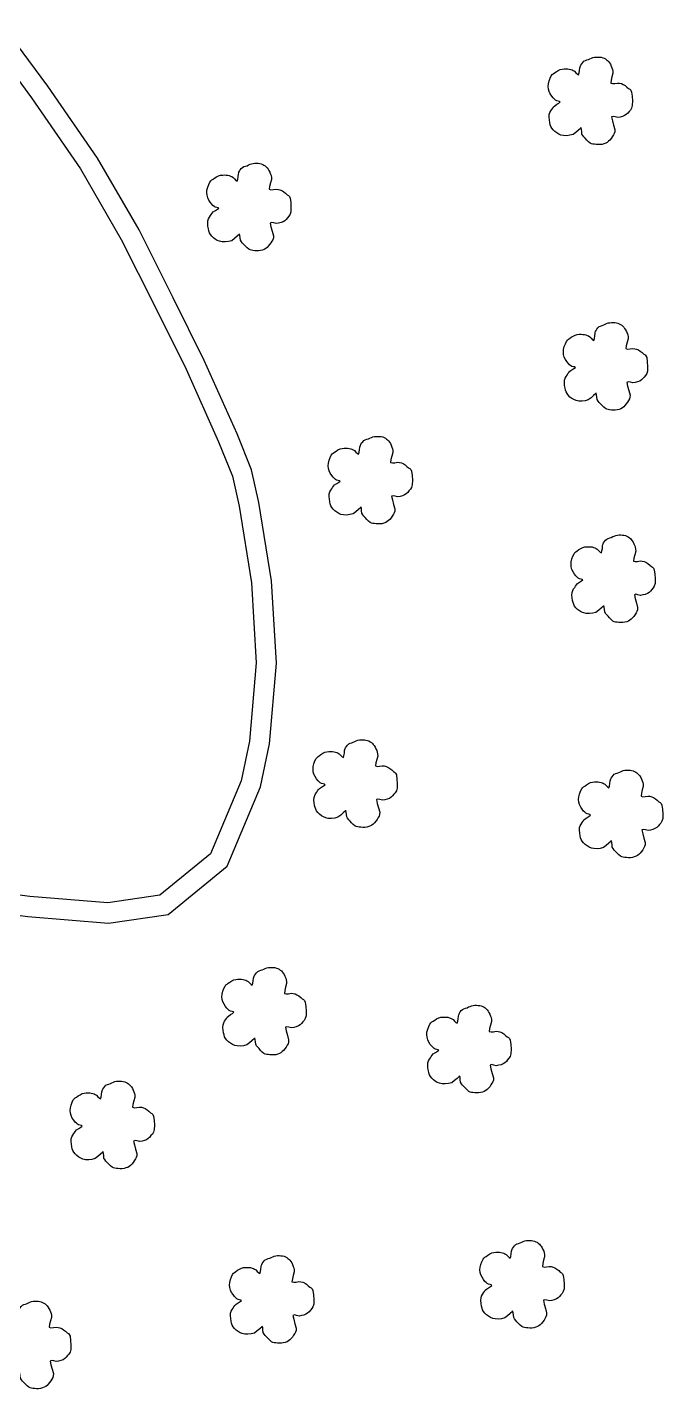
# Model space of a CAD drawing. Extents: x 730929 to 735129, y 7820181 to 7826121.
# Drawn here: x 732998.2 to 733124.4, y 7821505.6 to 7821776 of the extents above; entities that cross this region are included whole.
import ezdxf

# ---------------------------------------------------------------- set-up
doc = ezdxf.new("R2010")
doc.units = 0
doc.header["$MEASUREMENT"] = 0
doc.linetypes.add('LIN0', pattern=[0])
for name, color, linetype in [('0114000475102', 5, 'Continuous'), ('RESERVA', 3, 'Continuous'), ('SIMBOLO ARVORE', 118, 'Continuous')]:
    doc.layers.add(name, color=color, linetype=linetype)

msp = doc.modelspace()

# ---------------------------------------------------------------- linework, layer by layer
at = {"layer": '0114000475102'}
msp.add_lwpolyline([(732990.46, 7821773.52), (732999, 7821761.94), (733008.78, 7821747.87), (733016.86, 7821733.83), (733023.56, 7821720.47), (733029.72, 7821708.07), (733036.19, 7821693.68), (733038.92, 7821686.87), (733040.28, 7821680.88), (733042.71, 7821665.64), (733043.66, 7821649.79), (733042.32, 7821634.25), (733040.68, 7821626.34), (733034.6, 7821611.85), (733024.52, 7821603.62), (733014.19, 7821602.13), (732998.7, 7821603.41), (732983.76, 7821605.33)], dxfattribs=at)
at = {"layer": 'RESERVA', "flags": 128}
msp.add_lwpolyline([(732983.5, 7821601.33), (732998.28, 7821599.43), (733014.32, 7821598.1), (733026.19, 7821599.82), (733037.9, 7821609.38), (733044.52, 7821625.14), (733046.29, 7821633.67), (733047.67, 7821649.74), (733046.69, 7821666.08), (733044.21, 7821681.64), (733042.75, 7821688.07), (733039.87, 7821695.24), (733033.34, 7821709.78), (733027.14, 7821722.25), (733020.39, 7821735.73), (733012.16, 7821750.01), (733002.25, 7821764.27), (732993.61, 7821775.98)], dxfattribs=at)
at = {"layer": 'SIMBOLO ARVORE', "linetype": 'LIN0', "elevation": 716.76, "flags": 128}
for points in [[(733108.13, 7821755.95), (733107.68, 7821755.56), (733107.18, 7821755.11), (733106.63, 7821754.69), (733105.99, 7821754.52), (733105.34, 7821754.45), (733104.72, 7821754.47), (733104.21, 7821754.58), (733103.76, 7821754.76), (733103.36, 7821755), (733102.98, 7821755.28), (733102.66, 7821755.6), (733102.39, 7821755.95), (733102.21, 7821756.28), (733102.08, 7821756.63), (733101.99, 7821757.04), (733101.91, 7821757.57), (733101.87, 7821758.12), (733101.89, 7821758.64), (733102.02, 7821759.03), (733102.2, 7821759.36), (733102.41, 7821759.65), (733102.56, 7821759.92), (733102.74, 7821760.17), (733102.96, 7821760.4), (733103.38, 7821760.68), (733103.77, 7821760.93), (733104.06, 7821761.15), (733103.93, 7821761.24), (733103.68, 7821761.3), (733103.36, 7821761.37), (733103.13, 7821761.51), (733102.9, 7821761.69), (733102.67, 7821761.94), (733102.37, 7821762.31), (733102.09, 7821762.74), (733101.85, 7821763.22), (733101.73, 7821763.71), (733101.68, 7821764.22), (733101.71, 7821764.74), (733101.86, 7821765.32), (733102.06, 7821765.86), (733102.29, 7821766.33), (733102.47, 7821766.57), (733102.67, 7821766.75), (733102.91, 7821766.9), (733103.25, 7821767.14), (733103.63, 7821767.38), (733104.03, 7821767.58), (733104.43, 7821767.68), (733104.83, 7821767.73), (733105.21, 7821767.74), (733105.55, 7821767.72), (733105.86, 7821767.68), (733106.15, 7821767.6), (733106.41, 7821767.52), (733106.65, 7821767.41), (733106.89, 7821767.26), (733107.19, 7821766.94), (733107.47, 7821766.66), (733107.71, 7821766.53), (733107.83, 7821766.91), (733107.9, 7821767.41), (733107.95, 7821767.92), (733108.01, 7821768.15), (733108.07, 7821768.32), (733108.16, 7821768.48), (733108.33, 7821768.74), (733108.53, 7821769.01), (733108.77, 7821769.25), (733109.06, 7821769.39), (733109.36, 7821769.49), (733109.68, 7821769.58), (733109.97, 7821769.73), (733110.26, 7821769.86), (733110.56, 7821769.98), (733110.89, 7821770.04), (733111.23, 7821770.07), (733111.56, 7821770.07), (733111.89, 7821770.05), (733112.2, 7821770.01), (733112.5, 7821769.93), (733112.78, 7821769.83), (733113.03, 7821769.69), (733113.27, 7821769.53), (733113.47, 7821769.36), (733113.66, 7821769.15), (733113.84, 7821768.91), (733114.02, 7821768.62), (733114.19, 7821768.28), (733114.33, 7821767.93), (733114.45, 7821767.62), (733114.52, 7821767.26), (733114.53, 7821766.84), (733114.33, 7821766.15), (733114.15, 7821765.46), (733114.08, 7821764.89), (733114.43, 7821764.79), (733114.91, 7821764.83), (733115.44, 7821764.91), (733115.84, 7821764.87), (733116.21, 7821764.78), (733116.57, 7821764.64), (733116.95, 7821764.39), (733117.31, 7821764.1), (733117.63, 7821763.8), (733117.88, 7821763.66), (733118.08, 7821763.46), (733118.22, 7821763.12), (733118.34, 7821762.28), (733118.4, 7821761.34), (733118.38, 7821760.44), (733118.23, 7821759.93), (733118, 7821759.54), (733117.73, 7821759.24), (733117.47, 7821758.93), (733117.19, 7821758.66), (733116.85, 7821758.44), (733116.42, 7821758.27), (733115.95, 7821758.14), (733115.48, 7821758.07), (733114.97, 7821758.21), (733114.55, 7821758.28), (733114.27, 7821758.18), (733114.42, 7821757.43), (733114.67, 7821756.55), (733114.92, 7821755.67), (733114.9, 7821755.23), (733114.79, 7821754.89), (733114.62, 7821754.61), (733114.41, 7821754.25), (733114.16, 7821753.9), (733113.9, 7821753.59), (733113.65, 7821753.33), (733113.39, 7821753.12), (733113.1, 7821752.95), (733112.74, 7821752.82), (733112.36, 7821752.73), (733111.97, 7821752.67), (733111.58, 7821752.67), (733111.2, 7821752.69), (733110.84, 7821752.74), (733110.55, 7821752.78), (733110.28, 7821752.85), (733110, 7821752.98), (733109.67, 7821753.26), (733109.34, 7821753.58), (733109.04, 7821753.93), (733108.78, 7821754.2), (733108.55, 7821754.48), (733108.38, 7821754.78), (733108.32, 7821755.25), (733108.27, 7821755.71), (733108.18, 7821756.08), (733108.18, 7821756.08)], [(733040.3, 7821734.86), (733039.85, 7821734.47), (733039.35, 7821734.02), (733038.8, 7821733.6), (733038.16, 7821733.43), (733037.51, 7821733.36), (733036.89, 7821733.38), (733036.38, 7821733.49), (733035.93, 7821733.67), (733035.53, 7821733.91), (733035.15, 7821734.19), (733034.83, 7821734.51), (733034.56, 7821734.86), (733034.38, 7821735.19), (733034.25, 7821735.55), (733034.16, 7821735.95), (733034.08, 7821736.48), (733034.04, 7821737.03), (733034.06, 7821737.55), (733034.19, 7821737.94), (733034.37, 7821738.27), (733034.58, 7821738.57), (733034.73, 7821738.83), (733034.91, 7821739.08), (733035.13, 7821739.31), (733035.55, 7821739.59), (733035.94, 7821739.84), (733036.22, 7821740.06), (733036.1, 7821740.15), (733035.85, 7821740.21), (733035.52, 7821740.28), (733035.3, 7821740.42), (733035.07, 7821740.6), (733034.84, 7821740.85), (733034.54, 7821741.22), (733034.26, 7821741.66), (733034.02, 7821742.13), (733033.9, 7821742.62), (733033.85, 7821743.13), (733033.88, 7821743.65), (733034.03, 7821744.23), (733034.23, 7821744.77), (733034.46, 7821745.24), (733034.64, 7821745.49), (733034.84, 7821745.66), (733035.08, 7821745.81), (733035.42, 7821746.05), (733035.8, 7821746.29), (733036.2, 7821746.49), (733036.6, 7821746.59), (733037, 7821746.64), (733037.38, 7821746.65), (733037.72, 7821746.63), (733038.03, 7821746.59), (733038.32, 7821746.52), (733038.58, 7821746.43), (733038.82, 7821746.32), (733039.06, 7821746.17), (733039.36, 7821745.85), (733039.64, 7821745.57), (733039.88, 7821745.44), (733040, 7821745.82), (733040.07, 7821746.32), (733040.12, 7821746.83), (733040.18, 7821747.06), (733040.24, 7821747.23), (733040.33, 7821747.39), (733040.49, 7821747.66), (733040.7, 7821747.92), (733040.94, 7821748.16), (733041.23, 7821748.3), (733041.53, 7821748.4), (733041.85, 7821748.49), (733042.14, 7821748.64), (733042.43, 7821748.77), (733042.73, 7821748.89), (733043.06, 7821748.95), (733043.4, 7821748.98), (733043.73, 7821748.98), (733044.06, 7821748.96), (733044.37, 7821748.92), (733044.67, 7821748.84), (733044.95, 7821748.74), (733045.2, 7821748.6), (733045.44, 7821748.44), (733045.64, 7821748.27), (733045.83, 7821748.06), (733046.01, 7821747.83), (733046.19, 7821747.53), (733046.36, 7821747.2), (733046.5, 7821746.84), (733046.62, 7821746.53), (733046.69, 7821746.17), (733046.7, 7821745.75), (733046.5, 7821745.06), (733046.32, 7821744.37), (733046.25, 7821743.8), (733046.6, 7821743.7), (733047.08, 7821743.74), (733047.61, 7821743.82), (733048, 7821743.78), (733048.38, 7821743.69), (733048.74, 7821743.55), (733049.12, 7821743.3), (733049.48, 7821743.01), (733049.8, 7821742.71), (733050.05, 7821742.57), (733050.25, 7821742.38), (733050.39, 7821742.03), (733050.51, 7821741.19), (733050.57, 7821740.25), (733050.55, 7821739.35), (733050.4, 7821738.84), (733050.17, 7821738.45), (733049.9, 7821738.15), (733049.64, 7821737.84), (733049.35, 7821737.57), (733049.02, 7821737.35), (733048.59, 7821737.18), (733048.12, 7821737.06), (733047.65, 7821736.98), (733047.14, 7821737.12), (733046.72, 7821737.19), (733046.44, 7821737.09), (733046.59, 7821736.35), (733046.84, 7821735.46), (733047.09, 7821734.59), (733047.07, 7821734.14), (733046.96, 7821733.8), (733046.79, 7821733.52), (733046.58, 7821733.16), (733046.33, 7821732.81), (733046.07, 7821732.5), (733045.82, 7821732.25), (733045.56, 7821732.03), (733045.27, 7821731.86), (733044.91, 7821731.73), (733044.53, 7821731.64), (733044.14, 7821731.59), (733043.75, 7821731.58), (733043.37, 7821731.6), (733043.01, 7821731.65), (733042.72, 7821731.69), (733042.44, 7821731.76), (733042.17, 7821731.89), (733041.84, 7821732.17), (733041.51, 7821732.5), (733041.2, 7821732.84), (733040.94, 7821733.11), (733040.72, 7821733.39), (733040.55, 7821733.7), (733040.49, 7821734.17), (733040.44, 7821734.62), (733040.35, 7821734.99), (733040.35, 7821734.99)], [(733111.15, 7821703.23), (733110.7, 7821702.84), (733110.19, 7821702.39), (733109.64, 7821701.97), (733109.01, 7821701.8), (733108.36, 7821701.73), (733107.73, 7821701.75), (733107.23, 7821701.86), (733106.78, 7821702.04), (733106.37, 7821702.28), (733106, 7821702.56), (733105.68, 7821702.88), (733105.41, 7821703.23), (733105.23, 7821703.56), (733105.1, 7821703.91), (733105.01, 7821704.31), (733104.92, 7821704.85), (733104.88, 7821705.4), (733104.9, 7821705.92), (733105.03, 7821706.31), (733105.22, 7821706.64), (733105.42, 7821706.93), (733105.58, 7821707.2), (733105.75, 7821707.45), (733105.97, 7821707.68), (733106.39, 7821707.96), (733106.79, 7821708.21), (733107.07, 7821708.43), (733106.95, 7821708.52), (733106.69, 7821708.58), (733106.37, 7821708.65), (733106.15, 7821708.78), (733105.92, 7821708.97), (733105.68, 7821709.22), (733105.39, 7821709.59), (733105.11, 7821710.02), (733104.87, 7821710.5), (733104.74, 7821710.99), (733104.69, 7821711.5), (733104.72, 7821712.02), (733104.87, 7821712.6), (733105.08, 7821713.14), (733105.31, 7821713.61), (733105.49, 7821713.85), (733105.69, 7821714.03), (733105.92, 7821714.17), (733106.26, 7821714.42), (733106.64, 7821714.66), (733107.05, 7821714.86), (733107.45, 7821714.96), (733107.84, 7821715.01), (733108.22, 7821715.02), (733108.56, 7821715), (733108.87, 7821714.96), (733109.16, 7821714.88), (733109.42, 7821714.8), (733109.67, 7821714.69), (733109.91, 7821714.54), (733110.2, 7821714.22), (733110.48, 7821713.94), (733110.72, 7821713.81), (733110.84, 7821714.18), (733110.92, 7821714.69), (733110.97, 7821715.2), (733111.02, 7821715.43), (733111.08, 7821715.6), (733111.18, 7821715.76), (733111.34, 7821716.02), (733111.54, 7821716.29), (733111.79, 7821716.53), (733112.07, 7821716.66), (733112.38, 7821716.77), (733112.69, 7821716.86), (733112.98, 7821717), (733113.28, 7821717.14), (733113.58, 7821717.26), (733113.91, 7821717.32), (733114.24, 7821717.35), (733114.58, 7821717.35), (733114.9, 7821717.33), (733115.22, 7821717.28), (733115.52, 7821717.21), (733115.79, 7821717.1), (733116.05, 7821716.97), (733116.28, 7821716.81), (733116.49, 7821716.63), (733116.68, 7821716.43), (733116.85, 7821716.19), (733117.04, 7821715.89), (733117.2, 7821715.56), (733117.35, 7821715.21), (733117.46, 7821714.9), (733117.53, 7821714.54), (733117.54, 7821714.12), (733117.34, 7821713.42), (733117.16, 7821712.74), (733117.09, 7821712.17), (733117.45, 7821712.07), (733117.93, 7821712.11), (733118.46, 7821712.19), (733118.85, 7821712.15), (733119.22, 7821712.06), (733119.58, 7821711.92), (733119.97, 7821711.67), (733120.33, 7821711.38), (733120.65, 7821711.08), (733120.9, 7821710.94), (733121.09, 7821710.74), (733121.24, 7821710.4), (733121.36, 7821709.56), (733121.42, 7821708.62), (733121.4, 7821707.72), (733121.24, 7821707.21), (733121.01, 7821706.82), (733120.74, 7821706.52), (733120.49, 7821706.21), (733120.2, 7821705.94), (733119.87, 7821705.72), (733119.43, 7821705.55), (733118.97, 7821705.42), (733118.49, 7821705.35), (733117.99, 7821705.49), (733117.57, 7821705.56), (733117.29, 7821705.46), (733117.43, 7821704.71), (733117.68, 7821703.83), (733117.93, 7821702.95), (733117.91, 7821702.51), (733117.81, 7821702.17), (733117.64, 7821701.89), (733117.42, 7821701.52), (733117.18, 7821701.18), (733116.91, 7821700.87), (733116.67, 7821700.61), (733116.4, 7821700.4), (733116.11, 7821700.23), (733115.76, 7821700.1), (733115.38, 7821700.01), (733114.98, 7821699.95), (733114.59, 7821699.95), (733114.22, 7821699.97), (733113.86, 7821700.02), (733113.57, 7821700.06), (733113.29, 7821700.13), (733113.02, 7821700.26), (733112.69, 7821700.54), (733112.36, 7821700.86), (733112.05, 7821701.21), (733111.79, 7821701.48), (733111.57, 7821701.76), (733111.39, 7821702.06), (733111.34, 7821702.53), (733111.29, 7821702.99), (733111.19, 7821703.36), (733111.19, 7821703.36)], [(733064.42, 7821680.64), (733063.97, 7821680.24), (733063.47, 7821679.79), (733062.92, 7821679.38), (733062.28, 7821679.2), (733061.63, 7821679.13), (733061.01, 7821679.16), (733060.5, 7821679.26), (733060.05, 7821679.45), (733059.65, 7821679.68), (733059.27, 7821679.97), (733058.95, 7821680.29), (733058.68, 7821680.63), (733058.5, 7821680.96), (733058.37, 7821681.32), (733058.28, 7821681.72), (733058.2, 7821682.25), (733058.16, 7821682.8), (733058.17, 7821683.32), (733058.31, 7821683.71), (733058.49, 7821684.05), (733058.69, 7821684.34), (733058.85, 7821684.6), (733059.02, 7821684.85), (733059.24, 7821685.09), (733059.66, 7821685.36), (733060.06, 7821685.62), (733060.34, 7821685.83), (733060.22, 7821685.92), (733059.96, 7821685.99), (733059.64, 7821686.06), (733059.42, 7821686.19), (733059.19, 7821686.38), (733058.95, 7821686.63), (733058.66, 7821687), (733058.38, 7821687.43), (733058.14, 7821687.9), (733058.02, 7821688.39), (733057.97, 7821688.9), (733058, 7821689.43), (733058.14, 7821690), (733058.35, 7821690.54), (733058.58, 7821691.01), (733058.76, 7821691.26), (733058.96, 7821691.43), (733059.2, 7821691.58), (733059.54, 7821691.83), (733059.91, 7821692.06), (733060.32, 7821692.27), (733060.72, 7821692.36), (733061.11, 7821692.41), (733061.49, 7821692.42), (733061.83, 7821692.41), (733062.15, 7821692.36), (733062.44, 7821692.29), (733062.69, 7821692.21), (733062.94, 7821692.09), (733063.18, 7821691.94), (733063.48, 7821691.62), (733063.76, 7821691.35), (733064, 7821691.22), (733064.12, 7821691.59), (733064.19, 7821692.09), (733064.24, 7821692.61), (733064.29, 7821692.83), (733064.36, 7821693.01), (733064.45, 7821693.16), (733064.61, 7821693.43), (733064.82, 7821693.69), (733065.06, 7821693.94), (733065.34, 7821694.07), (733065.65, 7821694.17), (733065.97, 7821694.27), (733066.26, 7821694.41), (733066.55, 7821694.55), (733066.85, 7821694.66), (733067.18, 7821694.72), (733067.51, 7821694.75), (733067.85, 7821694.75), (733068.17, 7821694.73), (733068.49, 7821694.69), (733068.79, 7821694.62), (733069.06, 7821694.51), (733069.32, 7821694.37), (733069.55, 7821694.21), (733069.76, 7821694.04), (733069.95, 7821693.84), (733070.12, 7821693.6), (733070.31, 7821693.3), (733070.48, 7821692.97), (733070.62, 7821692.62), (733070.74, 7821692.3), (733070.81, 7821691.95), (733070.82, 7821691.52), (733070.61, 7821690.83), (733070.43, 7821690.15), (733070.36, 7821689.58), (733070.72, 7821689.48), (733071.2, 7821689.51), (733071.73, 7821689.6), (733072.12, 7821689.55), (733072.5, 7821689.47), (733072.86, 7821689.33), (733073.24, 7821689.07), (733073.6, 7821688.78), (733073.92, 7821688.48), (733074.17, 7821688.35), (733074.36, 7821688.15), (733074.51, 7821687.81), (733074.63, 7821686.96), (733074.69, 7821686.03), (733074.67, 7821685.13), (733074.51, 7821684.61), (733074.29, 7821684.23), (733074.01, 7821683.92), (733073.76, 7821683.61), (733073.47, 7821683.35), (733073.14, 7821683.12), (733072.7, 7821682.95), (733072.24, 7821682.83), (733071.76, 7821682.76), (733071.26, 7821682.89), (733070.84, 7821682.97), (733070.56, 7821682.86), (733070.71, 7821682.12), (733070.95, 7821681.23), (733071.2, 7821680.36), (733071.18, 7821679.91), (733071.08, 7821679.57), (733070.91, 7821679.29), (733070.7, 7821678.93), (733070.45, 7821678.59), (733070.18, 7821678.27), (733069.94, 7821678.02), (733069.68, 7821677.81), (733069.39, 7821677.64), (733069.03, 7821677.51), (733068.65, 7821677.41), (733068.25, 7821677.36), (733067.86, 7821677.35), (733067.49, 7821677.38), (733067.13, 7821677.43), (733066.84, 7821677.46), (733066.56, 7821677.53), (733066.29, 7821677.67), (733065.96, 7821677.94), (733065.63, 7821678.27), (733065.32, 7821678.61), (733065.06, 7821678.88), (733064.84, 7821679.16), (733064.67, 7821679.47), (733064.61, 7821679.94), (733064.56, 7821680.39), (733064.46, 7821680.77), (733064.46, 7821680.77)], [(733112.65, 7821661.06), (733112.2, 7821660.66), (733111.7, 7821660.21), (733111.15, 7821659.79), (733110.51, 7821659.62), (733109.86, 7821659.55), (733109.24, 7821659.57), (733108.73, 7821659.68), (733108.28, 7821659.86), (733107.88, 7821660.1), (733107.51, 7821660.39), (733107.18, 7821660.71), (733106.92, 7821661.05), (733106.73, 7821661.38), (733106.6, 7821661.74), (733106.52, 7821662.14), (733106.43, 7821662.67), (733106.39, 7821663.22), (733106.41, 7821663.74), (733106.54, 7821664.13), (733106.72, 7821664.46), (733106.93, 7821664.76), (733107.08, 7821665.02), (733107.26, 7821665.27), (733107.48, 7821665.51), (733107.9, 7821665.78), (733108.3, 7821666.04), (733108.58, 7821666.25), (733108.45, 7821666.34), (733108.2, 7821666.4), (733107.88, 7821666.47), (733107.65, 7821666.61), (733107.43, 7821666.79), (733107.19, 7821667.04), (733106.89, 7821667.41), (733106.61, 7821667.85), (733106.38, 7821668.32), (733106.25, 7821668.81), (733106.2, 7821669.32), (733106.23, 7821669.84), (733106.38, 7821670.42), (733106.58, 7821670.96), (733106.82, 7821671.43), (733106.99, 7821671.68), (733107.19, 7821671.85), (733107.43, 7821672), (733107.77, 7821672.25), (733108.15, 7821672.48), (733108.55, 7821672.68), (733108.95, 7821672.78), (733109.35, 7821672.83), (733109.73, 7821672.84), (733110.07, 7821672.82), (733110.38, 7821672.78), (733110.67, 7821672.71), (733110.93, 7821672.62), (733111.17, 7821672.51), (733111.42, 7821672.36), (733111.71, 7821672.04), (733111.99, 7821671.76), (733112.23, 7821671.63), (733112.35, 7821672.01), (733112.43, 7821672.51), (733112.48, 7821673.03), (733112.53, 7821673.25), (733112.59, 7821673.42), (733112.68, 7821673.58), (733112.85, 7821673.85), (733113.05, 7821674.11), (733113.29, 7821674.35), (733113.58, 7821674.49), (733113.89, 7821674.59), (733114.2, 7821674.69), (733114.49, 7821674.83), (733114.79, 7821674.96), (733115.09, 7821675.08), (733115.41, 7821675.14), (733115.75, 7821675.17), (733116.08, 7821675.17), (733116.41, 7821675.15), (733116.72, 7821675.11), (733117.02, 7821675.04), (733117.3, 7821674.93), (733117.56, 7821674.79), (733117.79, 7821674.63), (733118, 7821674.46), (733118.18, 7821674.26), (733118.36, 7821674.02), (733118.54, 7821673.72), (733118.71, 7821673.39), (733118.86, 7821673.03), (733118.97, 7821672.72), (733119.04, 7821672.36), (733119.05, 7821671.94), (733118.85, 7821671.25), (733118.67, 7821670.56), (733118.6, 7821669.99), (733118.95, 7821669.89), (733119.43, 7821669.93), (733119.96, 7821670.01), (733120.36, 7821669.97), (733120.73, 7821669.88), (733121.09, 7821669.74), (733121.47, 7821669.49), (733121.83, 7821669.2), (733122.16, 7821668.9), (733122.4, 7821668.76), (733122.6, 7821668.57), (733122.75, 7821668.23), (733122.87, 7821667.38), (733122.93, 7821666.45), (733122.91, 7821665.54), (733122.75, 7821665.03), (733122.52, 7821664.65), (733122.25, 7821664.34), (733122, 7821664.03), (733121.71, 7821663.76), (733121.38, 7821663.54), (733120.94, 7821663.37), (733120.47, 7821663.25), (733120, 7821663.18), (733119.5, 7821663.31), (733119.07, 7821663.38), (733118.79, 7821663.28), (733118.94, 7821662.54), (733119.19, 7821661.65), (733119.44, 7821660.78), (733119.42, 7821660.33), (733119.31, 7821659.99), (733119.14, 7821659.71), (733118.93, 7821659.35), (733118.69, 7821659), (733118.42, 7821658.69), (733118.17, 7821658.44), (733117.91, 7821658.23), (733117.62, 7821658.06), (733117.26, 7821657.92), (733116.88, 7821657.83), (733116.49, 7821657.78), (733116.1, 7821657.77), (733115.72, 7821657.79), (733115.37, 7821657.84), (733115.07, 7821657.88), (733114.8, 7821657.95), (733114.52, 7821658.08), (733114.19, 7821658.36), (733113.87, 7821658.69), (733113.56, 7821659.03), (733113.3, 7821659.3), (733113.08, 7821659.58), (733112.9, 7821659.89), (733112.85, 7821660.36), (733112.79, 7821660.81), (733112.7, 7821661.18), (733112.7, 7821661.18)], [(733061.4, 7821620.39), (733060.95, 7821619.99), (733060.45, 7821619.54), (733059.9, 7821619.12), (733059.26, 7821618.95), (733058.61, 7821618.88), (733057.99, 7821618.9), (733057.48, 7821619.01), (733057.03, 7821619.19), (733056.63, 7821619.43), (733056.26, 7821619.72), (733055.93, 7821620.03), (733055.67, 7821620.38), (733055.48, 7821620.71), (733055.35, 7821621.07), (733055.27, 7821621.47), (733055.18, 7821622), (733055.14, 7821622.55), (733055.16, 7821623.07), (733055.29, 7821623.46), (733055.47, 7821623.79), (733055.68, 7821624.09), (733055.83, 7821624.35), (733056.01, 7821624.6), (733056.23, 7821624.84), (733056.65, 7821625.11), (733057.04, 7821625.36), (733057.33, 7821625.58), (733057.2, 7821625.67), (733056.95, 7821625.73), (733056.63, 7821625.8), (733056.4, 7821625.94), (733056.18, 7821626.12), (733055.94, 7821626.37), (733055.64, 7821626.74), (733055.36, 7821627.18), (733055.13, 7821627.65), (733055, 7821628.14), (733054.95, 7821628.65), (733054.98, 7821629.17), (733055.13, 7821629.75), (733055.33, 7821630.29), (733055.57, 7821630.76), (733055.74, 7821631.01), (733055.94, 7821631.18), (733056.18, 7821631.33), (733056.52, 7821631.58), (733056.9, 7821631.81), (733057.3, 7821632.01), (733057.7, 7821632.11), (733058.1, 7821632.16), (733058.48, 7821632.17), (733058.82, 7821632.15), (733059.13, 7821632.11), (733059.42, 7821632.04), (733059.68, 7821631.95), (733059.92, 7821631.84), (733060.17, 7821631.69), (733060.46, 7821631.37), (733060.74, 7821631.09), (733060.98, 7821630.96), (733061.1, 7821631.34), (733061.18, 7821631.84), (733061.23, 7821632.36), (733061.28, 7821632.58), (733061.34, 7821632.75), (733061.43, 7821632.91), (733061.6, 7821633.18), (733061.8, 7821633.44), (733062.04, 7821633.68), (733062.33, 7821633.82), (733062.64, 7821633.92), (733062.95, 7821634.02), (733063.24, 7821634.16), (733063.54, 7821634.29), (733063.84, 7821634.41), (733064.16, 7821634.47), (733064.5, 7821634.5), (733064.83, 7821634.5), (733065.16, 7821634.48), (733065.47, 7821634.44), (733065.77, 7821634.37), (733066.05, 7821634.26), (733066.31, 7821634.12), (733066.54, 7821633.96), (733066.75, 7821633.79), (733066.93, 7821633.58), (733067.11, 7821633.35), (733067.29, 7821633.05), (733067.46, 7821632.72), (733067.61, 7821632.36), (733067.72, 7821632.05), (733067.79, 7821631.69), (733067.8, 7821631.27), (733067.6, 7821630.58), (733067.42, 7821629.89), (733067.35, 7821629.32), (733067.7, 7821629.22), (733068.18, 7821629.26), (733068.71, 7821629.34), (733069.11, 7821629.3), (733069.48, 7821629.21), (733069.84, 7821629.07), (733070.22, 7821628.82), (733070.58, 7821628.53), (733070.91, 7821628.23), (733071.15, 7821628.09), (733071.35, 7821627.9), (733071.5, 7821627.56), (733071.62, 7821626.71), (733071.67, 7821625.77), (733071.66, 7821624.87), (733071.5, 7821624.36), (733071.27, 7821623.97), (733071, 7821623.67), (733070.75, 7821623.36), (733070.46, 7821623.09), (733070.13, 7821622.87), (733069.69, 7821622.7), (733069.22, 7821622.58), (733068.75, 7821622.51), (733068.25, 7821622.64), (733067.82, 7821622.71), (733067.54, 7821622.61), (733067.69, 7821621.87), (733067.94, 7821620.98), (733068.19, 7821620.11), (733068.17, 7821619.66), (733068.06, 7821619.32), (733067.89, 7821619.04), (733067.68, 7821618.68), (733067.44, 7821618.33), (733067.17, 7821618.02), (733066.92, 7821617.77), (733066.66, 7821617.56), (733066.37, 7821617.38), (733066.01, 7821617.25), (733065.63, 7821617.16), (733065.24, 7821617.11), (733064.85, 7821617.1), (733064.47, 7821617.12), (733064.12, 7821617.17), (733063.82, 7821617.21), (733063.55, 7821617.28), (733063.27, 7821617.41), (733062.94, 7821617.69), (733062.62, 7821618.02), (733062.31, 7821618.36), (733062.05, 7821618.63), (733061.83, 7821618.91), (733061.65, 7821619.22), (733061.6, 7821619.69), (733061.54, 7821620.14), (733061.45, 7821620.51), (733061.45, 7821620.51)], [(733114.16, 7821614.36), (733113.71, 7821613.97), (733113.21, 7821613.52), (733112.66, 7821613.1), (733112.02, 7821612.92), (733111.37, 7821612.85), (733110.75, 7821612.88), (733110.24, 7821612.99), (733109.79, 7821613.17), (733109.39, 7821613.41), (733109.01, 7821613.69), (733108.69, 7821614.01), (733108.42, 7821614.36), (733108.24, 7821614.68), (733108.11, 7821615.04), (733108.02, 7821615.44), (733107.94, 7821615.97), (733107.9, 7821616.52), (733107.92, 7821617.05), (733108.05, 7821617.43), (733108.23, 7821617.77), (733108.44, 7821618.06), (733108.59, 7821618.33), (733108.77, 7821618.57), (733108.99, 7821618.81), (733109.41, 7821619.08), (733109.8, 7821619.34), (733110.08, 7821619.56), (733109.96, 7821619.65), (733109.71, 7821619.71), (733109.39, 7821619.78), (733109.16, 7821619.91), (733108.93, 7821620.1), (733108.7, 7821620.35), (733108.4, 7821620.72), (733108.12, 7821621.15), (733107.88, 7821621.63), (733107.76, 7821622.12), (733107.71, 7821622.63), (733107.74, 7821623.15), (733107.89, 7821623.72), (733108.09, 7821624.27), (733108.32, 7821624.73), (733108.5, 7821624.98), (733108.7, 7821625.16), (733108.94, 7821625.3), (733109.28, 7821625.55), (733109.66, 7821625.79), (733110.06, 7821625.99), (733110.46, 7821626.09), (733110.86, 7821626.14), (733111.24, 7821626.15), (733111.58, 7821626.13), (733111.89, 7821626.08), (733112.18, 7821626.01), (733112.44, 7821625.93), (733112.68, 7821625.82), (733112.92, 7821625.67), (733113.22, 7821625.34), (733113.5, 7821625.07), (733113.74, 7821624.94), (733113.86, 7821625.31), (733113.93, 7821625.81), (733113.98, 7821626.33), (733114.04, 7821626.56), (733114.1, 7821626.73), (733114.19, 7821626.89), (733114.36, 7821627.15), (733114.56, 7821627.42), (733114.8, 7821627.66), (733115.09, 7821627.79), (733115.39, 7821627.9), (733115.71, 7821627.99), (733116, 7821628.13), (733116.29, 7821628.27), (733116.59, 7821628.38), (733116.92, 7821628.44), (733117.26, 7821628.47), (733117.59, 7821628.47), (733117.92, 7821628.46), (733118.23, 7821628.41), (733118.53, 7821628.34), (733118.81, 7821628.23), (733119.06, 7821628.1), (733119.3, 7821627.94), (733119.5, 7821627.76), (733119.69, 7821627.56), (733119.87, 7821627.32), (733120.05, 7821627.02), (733120.22, 7821626.69), (733120.36, 7821626.34), (733120.48, 7821626.02), (733120.55, 7821625.67), (733120.56, 7821625.25), (733120.36, 7821624.55), (733120.18, 7821623.87), (733120.11, 7821623.3), (733120.46, 7821623.2), (733120.94, 7821623.23), (733121.47, 7821623.32), (733121.86, 7821623.27), (733122.24, 7821623.19), (733122.6, 7821623.05), (733122.98, 7821622.79), (733123.34, 7821622.5), (733123.66, 7821622.2), (733123.91, 7821622.07), (733124.11, 7821621.87), (733124.25, 7821621.53), (733124.37, 7821620.69), (733124.43, 7821619.75), (733124.41, 7821618.85), (733124.26, 7821618.34), (733124.03, 7821617.95), (733123.76, 7821617.65), (733123.5, 7821617.33), (733123.22, 7821617.07), (733122.88, 7821616.85), (733122.45, 7821616.67), (733121.98, 7821616.55), (733121.51, 7821616.48), (733121, 7821616.62), (733120.58, 7821616.69), (733120.3, 7821616.59), (733120.45, 7821615.84), (733120.7, 7821614.96), (733120.95, 7821614.08), (733120.93, 7821613.63), (733120.82, 7821613.3), (733120.65, 7821613.01), (733120.44, 7821612.65), (733120.19, 7821612.31), (733119.93, 7821611.99), (733119.68, 7821611.74), (733119.42, 7821611.53), (733119.13, 7821611.36), (733118.77, 7821611.23), (733118.39, 7821611.14), (733118, 7821611.08), (733117.61, 7821611.07), (733117.23, 7821611.1), (733116.87, 7821611.15), (733116.58, 7821611.18), (733116.31, 7821611.26), (733116.03, 7821611.39), (733115.7, 7821611.67), (733115.37, 7821611.99), (733115.07, 7821612.34), (733114.8, 7821612.61), (733114.58, 7821612.88), (733114.41, 7821613.19), (733114.35, 7821613.66), (733114.3, 7821614.11), (733114.21, 7821614.49), (733114.21, 7821614.49)], [(733043.32, 7821575.2), (733042.87, 7821574.8), (733042.36, 7821574.35), (733041.81, 7821573.93), (733041.17, 7821573.76), (733040.53, 7821573.69), (733039.9, 7821573.71), (733039.4, 7821573.82), (733038.94, 7821574), (733038.54, 7821574.24), (733038.17, 7821574.53), (733037.84, 7821574.85), (733037.58, 7821575.19), (733037.39, 7821575.52), (733037.27, 7821575.88), (733037.18, 7821576.28), (733037.09, 7821576.81), (733037.05, 7821577.36), (733037.07, 7821577.88), (733037.2, 7821578.27), (733037.38, 7821578.6), (733037.59, 7821578.9), (733037.75, 7821579.16), (733037.92, 7821579.41), (733038.14, 7821579.65), (733038.56, 7821579.92), (733038.96, 7821580.18), (733039.24, 7821580.39), (733039.12, 7821580.48), (733038.86, 7821580.54), (733038.54, 7821580.61), (733038.32, 7821580.75), (733038.09, 7821580.93), (733037.85, 7821581.18), (733037.55, 7821581.55), (733037.27, 7821581.99), (733037.04, 7821582.46), (733036.91, 7821582.95), (733036.86, 7821583.46), (733036.89, 7821583.99), (733037.04, 7821584.56), (733037.24, 7821585.1), (733037.48, 7821585.57), (733037.66, 7821585.82), (733037.86, 7821585.99), (733038.09, 7821586.14), (733038.43, 7821586.39), (733038.81, 7821586.62), (733039.21, 7821586.82), (733039.61, 7821586.92), (733040.01, 7821586.97), (733040.39, 7821586.98), (733040.73, 7821586.97), (733041.04, 7821586.92), (733041.33, 7821586.85), (733041.59, 7821586.76), (733041.83, 7821586.65), (733042.08, 7821586.5), (733042.37, 7821586.18), (733042.65, 7821585.91), (733042.89, 7821585.77), (733043.01, 7821586.15), (733043.09, 7821586.65), (733043.14, 7821587.17), (733043.19, 7821587.39), (733043.25, 7821587.56), (733043.35, 7821587.72), (733043.51, 7821587.99), (733043.71, 7821588.25), (733043.96, 7821588.49), (733044.24, 7821588.63), (733044.55, 7821588.73), (733044.86, 7821588.83), (733045.15, 7821588.97), (733045.45, 7821589.1), (733045.75, 7821589.22), (733046.08, 7821589.28), (733046.41, 7821589.31), (733046.74, 7821589.31), (733047.07, 7821589.29), (733047.39, 7821589.25), (733047.69, 7821589.18), (733047.96, 7821589.07), (733048.22, 7821588.93), (733048.45, 7821588.77), (733048.66, 7821588.6), (733048.84, 7821588.4), (733049.02, 7821588.16), (733049.21, 7821587.86), (733049.37, 7821587.53), (733049.52, 7821587.18), (733049.63, 7821586.86), (733049.7, 7821586.5), (733049.71, 7821586.08), (733049.51, 7821585.39), (733049.33, 7821584.7), (733049.26, 7821584.13), (733049.61, 7821584.03), (733050.09, 7821584.07), (733050.62, 7821584.16), (733051.02, 7821584.11), (733051.39, 7821584.02), (733051.75, 7821583.88), (733052.14, 7821583.63), (733052.5, 7821583.34), (733052.82, 7821583.04), (733053.07, 7821582.9), (733053.26, 7821582.71), (733053.41, 7821582.37), (733053.53, 7821581.52), (733053.59, 7821580.59), (733053.57, 7821579.68), (733053.41, 7821579.17), (733053.18, 7821578.79), (733052.91, 7821578.48), (733052.66, 7821578.17), (733052.37, 7821577.9), (733052.04, 7821577.68), (733051.6, 7821577.51), (733051.13, 7821577.39), (733050.66, 7821577.32), (733050.16, 7821577.45), (733049.74, 7821577.52), (733049.46, 7821577.42), (733049.6, 7821576.68), (733049.85, 7821575.79), (733050.1, 7821574.92), (733050.08, 7821574.47), (733049.98, 7821574.13), (733049.8, 7821573.85), (733049.59, 7821573.49), (733049.35, 7821573.14), (733049.08, 7821572.83), (733048.84, 7821572.58), (733048.57, 7821572.37), (733048.28, 7821572.2), (733047.93, 7821572.06), (733047.54, 7821571.97), (733047.15, 7821571.92), (733046.76, 7821571.91), (733046.38, 7821571.93), (733046.03, 7821571.99), (733045.74, 7821572.02), (733045.46, 7821572.09), (733045.18, 7821572.22), (733044.86, 7821572.5), (733044.53, 7821572.83), (733044.22, 7821573.17), (733043.96, 7821573.44), (733043.74, 7821573.72), (733043.56, 7821574.03), (733043.51, 7821574.5), (733043.46, 7821574.95), (733043.36, 7821575.32), (733043.36, 7821575.32)], [(733084.01, 7821567.66), (733083.56, 7821567.27), (733083.06, 7821566.82), (733082.51, 7821566.4), (733081.87, 7821566.23), (733081.22, 7821566.16), (733080.6, 7821566.18), (733080.09, 7821566.29), (733079.64, 7821566.47), (733079.24, 7821566.71), (733078.87, 7821566.99), (733078.54, 7821567.31), (733078.28, 7821567.66), (733078.09, 7821567.99), (733077.96, 7821568.35), (733077.88, 7821568.75), (733077.79, 7821569.28), (733077.75, 7821569.83), (733077.77, 7821570.35), (733077.9, 7821570.74), (733078.08, 7821571.07), (733078.29, 7821571.36), (733078.44, 7821571.63), (733078.62, 7821571.88), (733078.84, 7821572.11), (733079.26, 7821572.39), (733079.66, 7821572.64), (733079.94, 7821572.86), (733079.82, 7821572.95), (733079.56, 7821573.01), (733079.24, 7821573.08), (733079.01, 7821573.22), (733078.79, 7821573.4), (733078.55, 7821573.65), (733078.25, 7821574.02), (733077.97, 7821574.46), (733077.74, 7821574.93), (733077.61, 7821575.42), (733077.56, 7821575.93), (733077.59, 7821576.45), (733077.74, 7821577.03), (733077.94, 7821577.57), (733078.18, 7821578.04), (733078.35, 7821578.29), (733078.55, 7821578.46), (733078.79, 7821578.61), (733079.13, 7821578.85), (733079.51, 7821579.09), (733079.91, 7821579.29), (733080.31, 7821579.39), (733080.71, 7821579.44), (733081.09, 7821579.45), (733081.43, 7821579.43), (733081.74, 7821579.39), (733082.03, 7821579.32), (733082.29, 7821579.23), (733082.53, 7821579.12), (733082.78, 7821578.97), (733083.07, 7821578.65), (733083.35, 7821578.37), (733083.59, 7821578.24), (733083.71, 7821578.62), (733083.79, 7821579.12), (733083.84, 7821579.63), (733083.89, 7821579.86), (733083.95, 7821580.03), (733084.04, 7821580.19), (733084.21, 7821580.46), (733084.41, 7821580.72), (733084.65, 7821580.96), (733084.94, 7821581.1), (733085.25, 7821581.2), (733085.56, 7821581.29), (733085.85, 7821581.44), (733086.15, 7821581.57), (733086.45, 7821581.69), (733086.77, 7821581.75), (733087.11, 7821581.78), (733087.44, 7821581.78), (733087.77, 7821581.76), (733088.08, 7821581.72), (733088.38, 7821581.64), (733088.66, 7821581.54), (733088.92, 7821581.4), (733089.15, 7821581.24), (733089.36, 7821581.07), (733089.54, 7821580.86), (733089.72, 7821580.63), (733089.9, 7821580.33), (733090.07, 7821580), (733090.22, 7821579.64), (733090.33, 7821579.33), (733090.4, 7821578.97), (733090.41, 7821578.55), (733090.21, 7821577.86), (733090.03, 7821577.17), (733089.96, 7821576.6), (733090.31, 7821576.5), (733090.79, 7821576.54), (733091.32, 7821576.62), (733091.72, 7821576.58), (733092.09, 7821576.49), (733092.45, 7821576.35), (733092.83, 7821576.1), (733093.19, 7821575.81), (733093.52, 7821575.51), (733093.76, 7821575.37), (733093.96, 7821575.18), (733094.11, 7821574.83), (733094.23, 7821573.99), (733094.29, 7821573.05), (733094.27, 7821572.15), (733094.11, 7821571.64), (733093.88, 7821571.25), (733093.61, 7821570.95), (733093.36, 7821570.64), (733093.07, 7821570.37), (733092.74, 7821570.15), (733092.3, 7821569.98), (733091.83, 7821569.86), (733091.36, 7821569.78), (733090.86, 7821569.92), (733090.43, 7821569.99), (733090.15, 7821569.89), (733090.3, 7821569.15), (733090.55, 7821568.26), (733090.8, 7821567.39), (733090.78, 7821566.94), (733090.67, 7821566.6), (733090.5, 7821566.32), (733090.29, 7821565.96), (733090.05, 7821565.61), (733089.78, 7821565.3), (733089.53, 7821565.05), (733089.27, 7821564.83), (733088.98, 7821564.66), (733088.63, 7821564.53), (733088.24, 7821564.44), (733087.85, 7821564.39), (733087.46, 7821564.38), (733087.08, 7821564.4), (733086.73, 7821564.45), (733086.43, 7821564.49), (733086.16, 7821564.56), (733085.88, 7821564.69), (733085.55, 7821564.97), (733085.23, 7821565.3), (733084.92, 7821565.64), (733084.66, 7821565.91), (733084.44, 7821566.19), (733084.26, 7821566.5), (733084.21, 7821566.97), (733084.15, 7821567.42), (733084.06, 7821567.79), (733084.06, 7821567.79)], [(733013.17, 7821552.6), (733012.72, 7821552.21), (733012.22, 7821551.76), (733011.67, 7821551.34), (733011.03, 7821551.17), (733010.38, 7821551.1), (733009.76, 7821551.12), (733009.25, 7821551.23), (733008.8, 7821551.41), (733008.4, 7821551.65), (733008.02, 7821551.93), (733007.7, 7821552.25), (733007.43, 7821552.6), (733007.25, 7821552.92), (733007.12, 7821553.28), (733007.03, 7821553.68), (733006.95, 7821554.22), (733006.91, 7821554.76), (733006.92, 7821555.29), (733007.06, 7821555.68), (733007.24, 7821556.01), (733007.44, 7821556.3), (733007.6, 7821556.57), (733007.77, 7821556.81), (733007.99, 7821557.05), (733008.41, 7821557.33), (733008.81, 7821557.58), (733009.09, 7821557.8), (733008.97, 7821557.89), (733008.71, 7821557.95), (733008.39, 7821558.02), (733008.17, 7821558.15), (733007.94, 7821558.34), (733007.7, 7821558.59), (733007.41, 7821558.96), (733007.13, 7821559.39), (733006.89, 7821559.87), (733006.77, 7821560.36), (733006.72, 7821560.87), (733006.74, 7821561.39), (733006.89, 7821561.97), (733007.1, 7821562.51), (733007.33, 7821562.98), (733007.51, 7821563.22), (733007.71, 7821563.4), (733007.95, 7821563.54), (733008.29, 7821563.79), (733008.66, 7821564.03), (733009.07, 7821564.23), (733009.47, 7821564.33), (733009.86, 7821564.38), (733010.24, 7821564.39), (733010.58, 7821564.37), (733010.9, 7821564.32), (733011.19, 7821564.25), (733011.44, 7821564.17), (733011.69, 7821564.06), (733011.93, 7821563.91), (733012.23, 7821563.58), (733012.51, 7821563.31), (733012.75, 7821563.18), (733012.86, 7821563.55), (733012.94, 7821564.05), (733012.99, 7821564.57), (733013.04, 7821564.8), (733013.11, 7821564.97), (733013.2, 7821565.13), (733013.36, 7821565.39), (733013.57, 7821565.66), (733013.81, 7821565.9), (733014.09, 7821566.03), (733014.4, 7821566.14), (733014.72, 7821566.23), (733015.01, 7821566.37), (733015.3, 7821566.51), (733015.6, 7821566.63), (733015.93, 7821566.69), (733016.26, 7821566.71), (733016.6, 7821566.72), (733016.92, 7821566.7), (733017.24, 7821566.65), (733017.54, 7821566.58), (733017.81, 7821566.47), (733018.07, 7821566.34), (733018.3, 7821566.18), (733018.51, 7821566), (733018.7, 7821565.8), (733018.87, 7821565.56), (733019.06, 7821565.26), (733019.23, 7821564.93), (733019.37, 7821564.58), (733019.49, 7821564.27), (733019.56, 7821563.91), (733019.57, 7821563.49), (733019.36, 7821562.79), (733019.18, 7821562.11), (733019.11, 7821561.54), (733019.47, 7821561.44), (733019.95, 7821561.47), (733020.48, 7821561.56), (733020.87, 7821561.52), (733021.25, 7821561.43), (733021.61, 7821561.29), (733021.99, 7821561.04), (733022.35, 7821560.74), (733022.67, 7821560.45), (733022.92, 7821560.31), (733023.11, 7821560.11), (733023.26, 7821559.77), (733023.38, 7821558.93), (733023.44, 7821557.99), (733023.42, 7821557.09), (733023.26, 7821556.58), (733023.04, 7821556.19), (733022.76, 7821555.89), (733022.51, 7821555.58), (733022.22, 7821555.31), (733021.89, 7821555.09), (733021.45, 7821554.92), (733020.99, 7821554.79), (733020.51, 7821554.72), (733020.01, 7821554.86), (733019.59, 7821554.93), (733019.31, 7821554.83), (733019.46, 7821554.08), (733019.7, 7821553.2), (733019.95, 7821552.32), (733019.93, 7821551.88), (733019.83, 7821551.54), (733019.66, 7821551.26), (733019.45, 7821550.89), (733019.2, 7821550.55), (733018.93, 7821550.24), (733018.69, 7821549.98), (733018.43, 7821549.77), (733018.14, 7821549.6), (733017.78, 7821549.47), (733017.4, 7821549.38), (733017, 7821549.32), (733016.61, 7821549.32), (733016.24, 7821549.34), (733015.88, 7821549.39), (733015.59, 7821549.42), (733015.31, 7821549.5), (733015.04, 7821549.63), (733014.71, 7821549.91), (733014.38, 7821550.23), (733014.07, 7821550.58), (733013.81, 7821550.85), (733013.59, 7821551.13), (733013.42, 7821551.43), (733013.36, 7821551.9), (733013.31, 7821552.36), (733013.21, 7821552.73), (733013.21, 7821552.73)], [(733094.57, 7821520.97), (733094.12, 7821520.57), (733093.61, 7821520.13), (733093.06, 7821519.71), (733092.42, 7821519.53), (733091.78, 7821519.46), (733091.15, 7821519.49), (733090.65, 7821519.6), (733090.19, 7821519.78), (733089.79, 7821520.02), (733089.42, 7821520.3), (733089.09, 7821520.62), (733088.83, 7821520.96), (733088.64, 7821521.29), (733088.52, 7821521.65), (733088.43, 7821522.05), (733088.34, 7821522.58), (733088.3, 7821523.13), (733088.32, 7821523.66), (733088.45, 7821524.04), (733088.63, 7821524.38), (733088.84, 7821524.67), (733089, 7821524.94), (733089.17, 7821525.18), (733089.39, 7821525.42), (733089.81, 7821525.69), (733090.21, 7821525.95), (733090.49, 7821526.16), (733090.37, 7821526.25), (733090.11, 7821526.32), (733089.79, 7821526.39), (733089.57, 7821526.52), (733089.34, 7821526.71), (733089.1, 7821526.96), (733088.8, 7821527.33), (733088.52, 7821527.76), (733088.29, 7821528.24), (733088.16, 7821528.73), (733088.11, 7821529.23), (733088.14, 7821529.76), (733088.29, 7821530.33), (733088.49, 7821530.87), (733088.73, 7821531.34), (733088.91, 7821531.59), (733089.11, 7821531.77), (733089.34, 7821531.91), (733089.68, 7821532.16), (733090.06, 7821532.4), (733090.46, 7821532.6), (733090.87, 7821532.7), (733091.26, 7821532.75), (733091.64, 7821532.75), (733091.98, 7821532.74), (733092.29, 7821532.69), (733092.58, 7821532.62), (733092.84, 7821532.54), (733093.08, 7821532.42), (733093.33, 7821532.28), (733093.62, 7821531.95), (733093.9, 7821531.68), (733094.14, 7821531.55), (733094.26, 7821531.92), (733094.34, 7821532.42), (733094.39, 7821532.94), (733094.44, 7821533.17), (733094.5, 7821533.34), (733094.6, 7821533.49), (733094.76, 7821533.76), (733094.96, 7821534.03), (733095.21, 7821534.27), (733095.49, 7821534.4), (733095.8, 7821534.51), (733096.11, 7821534.6), (733096.4, 7821534.74), (733096.7, 7821534.88), (733097, 7821534.99), (733097.33, 7821535.05), (733097.66, 7821535.08), (733097.99, 7821535.08), (733098.32, 7821535.07), (733098.64, 7821535.02), (733098.94, 7821534.95), (733099.21, 7821534.84), (733099.47, 7821534.71), (733099.7, 7821534.54), (733099.91, 7821534.37), (733100.09, 7821534.17), (733100.27, 7821533.93), (733100.46, 7821533.63), (733100.62, 7821533.3), (733100.77, 7821532.95), (733100.88, 7821532.63), (733100.95, 7821532.28), (733100.96, 7821531.85), (733100.76, 7821531.16), (733100.58, 7821530.48), (733100.51, 7821529.91), (733100.86, 7821529.81), (733101.34, 7821529.84), (733101.87, 7821529.93), (733102.27, 7821529.88), (733102.64, 7821529.8), (733103, 7821529.66), (733103.39, 7821529.4), (733103.75, 7821529.11), (733104.07, 7821528.81), (733104.32, 7821528.68), (733104.51, 7821528.48), (733104.66, 7821528.14), (733104.78, 7821527.3), (733104.84, 7821526.36), (733104.82, 7821525.46), (733104.66, 7821524.95), (733104.43, 7821524.56), (733104.16, 7821524.26), (733103.91, 7821523.94), (733103.62, 7821523.68), (733103.29, 7821523.46), (733102.85, 7821523.28), (733102.38, 7821523.16), (733101.91, 7821523.09), (733101.41, 7821523.22), (733100.99, 7821523.3), (733100.71, 7821523.2), (733100.85, 7821522.45), (733101.1, 7821521.57), (733101.35, 7821520.69), (733101.33, 7821520.24), (733101.23, 7821519.9), (733101.06, 7821519.62), (733100.84, 7821519.26), (733100.6, 7821518.92), (733100.33, 7821518.6), (733100.09, 7821518.35), (733099.82, 7821518.14), (733099.53, 7821517.97), (733099.18, 7821517.84), (733098.79, 7821517.74), (733098.4, 7821517.69), (733098.01, 7821517.68), (733097.63, 7821517.71), (733097.28, 7821517.76), (733096.99, 7821517.79), (733096.71, 7821517.87), (733096.44, 7821518), (733096.11, 7821518.27), (733095.78, 7821518.6), (733095.47, 7821518.95), (733095.21, 7821519.21), (733094.99, 7821519.49), (733094.81, 7821519.8), (733094.76, 7821520.27), (733094.71, 7821520.72), (733094.61, 7821521.1), (733094.61, 7821521.1)], [(733044.82, 7821517.96), (733044.37, 7821517.56), (733043.87, 7821517.11), (733043.32, 7821516.69), (733042.68, 7821516.52), (733042.03, 7821516.45), (733041.41, 7821516.47), (733040.9, 7821516.58), (733040.45, 7821516.76), (733040.05, 7821517), (733039.68, 7821517.29), (733039.35, 7821517.61), (733039.08, 7821517.95), (733038.9, 7821518.28), (733038.77, 7821518.64), (733038.69, 7821519.04), (733038.6, 7821519.57), (733038.56, 7821520.12), (733038.58, 7821520.64), (733038.71, 7821521.03), (733038.89, 7821521.36), (733039.1, 7821521.66), (733039.25, 7821521.92), (733039.43, 7821522.17), (733039.65, 7821522.41), (733040.07, 7821522.68), (733040.46, 7821522.94), (733040.75, 7821523.15), (733040.62, 7821523.24), (733040.37, 7821523.31), (733040.05, 7821523.38), (733039.82, 7821523.51), (733039.59, 7821523.69), (733039.36, 7821523.94), (733039.06, 7821524.32), (733038.78, 7821524.75), (733038.55, 7821525.22), (733038.42, 7821525.71), (733038.37, 7821526.22), (733038.4, 7821526.75), (733038.55, 7821527.32), (733038.75, 7821527.86), (733038.98, 7821528.33), (733039.16, 7821528.58), (733039.36, 7821528.75), (733039.6, 7821528.9), (733039.94, 7821529.15), (733040.32, 7821529.38), (733040.72, 7821529.58), (733041.12, 7821529.68), (733041.52, 7821529.73), (733041.9, 7821529.74), (733042.24, 7821529.73), (733042.55, 7821529.68), (733042.84, 7821529.61), (733043.1, 7821529.52), (733043.34, 7821529.41), (733043.58, 7821529.26), (733043.88, 7821528.94), (733044.16, 7821528.67), (733044.4, 7821528.53), (733044.52, 7821528.91), (733044.59, 7821529.41), (733044.65, 7821529.93), (733044.7, 7821530.15), (733044.76, 7821530.32), (733044.85, 7821530.48), (733045.02, 7821530.75), (733045.22, 7821531.01), (733045.46, 7821531.25), (733045.75, 7821531.39), (733046.05, 7821531.49), (733046.37, 7821531.59), (733046.66, 7821531.73), (733046.95, 7821531.86), (733047.26, 7821531.98), (733047.58, 7821532.04), (733047.92, 7821532.07), (733048.25, 7821532.07), (733048.58, 7821532.05), (733048.89, 7821532.01), (733049.19, 7821531.94), (733049.47, 7821531.83), (733049.72, 7821531.69), (733049.96, 7821531.53), (733050.16, 7821531.36), (733050.35, 7821531.16), (733050.53, 7821530.92), (733050.71, 7821530.62), (733050.88, 7821530.29), (733051.02, 7821529.94), (733051.14, 7821529.62), (733051.21, 7821529.26), (733051.22, 7821528.84), (733051.02, 7821528.15), (733050.84, 7821527.46), (733050.77, 7821526.89), (733051.12, 7821526.79), (733051.6, 7821526.83), (733052.13, 7821526.92), (733052.53, 7821526.87), (733052.9, 7821526.78), (733053.26, 7821526.64), (733053.64, 7821526.39), (733054, 7821526.1), (733054.33, 7821525.8), (733054.57, 7821525.66), (733054.77, 7821525.47), (733054.92, 7821525.13), (733055.04, 7821524.28), (733055.09, 7821523.35), (733055.08, 7821522.44), (733054.92, 7821521.93), (733054.69, 7821521.55), (733054.42, 7821521.24), (733054.16, 7821520.93), (733053.88, 7821520.66), (733053.54, 7821520.44), (733053.11, 7821520.27), (733052.64, 7821520.15), (733052.17, 7821520.08), (733051.67, 7821520.21), (733051.24, 7821520.29), (733050.96, 7821520.18), (733051.11, 7821519.44), (733051.36, 7821518.55), (733051.61, 7821517.68), (733051.59, 7821517.23), (733051.48, 7821516.89), (733051.31, 7821516.61), (733051.1, 7821516.25), (733050.86, 7821515.9), (733050.59, 7821515.59), (733050.34, 7821515.34), (733050.08, 7821515.13), (733049.79, 7821514.96), (733049.43, 7821514.82), (733049.05, 7821514.73), (733048.66, 7821514.68), (733048.27, 7821514.67), (733047.89, 7821514.7), (733047.53, 7821514.75), (733047.24, 7821514.78), (733046.97, 7821514.85), (733046.69, 7821514.98), (733046.36, 7821515.26), (733046.04, 7821515.59), (733045.73, 7821515.93), (733045.47, 7821516.2), (733045.25, 7821516.48), (733045.07, 7821516.79), (733045.01, 7821517.26), (733044.96, 7821517.71), (733044.87, 7821518.09), (733044.87, 7821518.09)], [(732996.59, 7821508.92), (732996.14, 7821508.52), (732995.64, 7821508.08), (732995.08, 7821507.66), (732994.45, 7821507.48), (732993.8, 7821507.41), (732993.18, 7821507.44), (732992.67, 7821507.55), (732992.22, 7821507.73), (732991.81, 7821507.97), (732991.44, 7821508.25), (732991.12, 7821508.57), (732990.85, 7821508.91), (732990.67, 7821509.24), (732990.54, 7821509.6), (732990.45, 7821510), (732990.37, 7821510.53), (732990.33, 7821511.08), (732990.34, 7821511.61), (732990.48, 7821511.99), (732990.66, 7821512.33), (732990.86, 7821512.62), (732991.02, 7821512.89), (732991.19, 7821513.13), (732991.41, 7821513.37), (732991.83, 7821513.64), (732992.23, 7821513.9), (732992.51, 7821514.11), (732992.39, 7821514.2), (732992.13, 7821514.27), (732991.81, 7821514.34), (732991.59, 7821514.47), (732991.36, 7821514.66), (732991.12, 7821514.91), (732990.83, 7821515.28), (732990.55, 7821515.71), (732990.31, 7821516.19), (732990.18, 7821516.67), (732990.13, 7821517.18), (732990.16, 7821517.71), (732990.31, 7821518.28), (732990.52, 7821518.82), (732990.75, 7821519.29), (732990.93, 7821519.54), (732991.13, 7821519.71), (732991.36, 7821519.86), (732991.7, 7821520.11), (732992.08, 7821520.34), (732992.49, 7821520.55), (732992.89, 7821520.65), (732993.28, 7821520.7), (732993.66, 7821520.7), (732994, 7821520.69), (732994.32, 7821520.64), (732994.61, 7821520.57), (732994.86, 7821520.49), (732995.11, 7821520.37), (732995.35, 7821520.23), (732995.64, 7821519.9), (732995.93, 7821519.63), (732996.17, 7821519.5), (732996.28, 7821519.87), (732996.36, 7821520.37), (732996.41, 7821520.89), (732996.46, 7821521.11), (732996.53, 7821521.29), (732996.62, 7821521.44), (732996.78, 7821521.71), (732996.99, 7821521.98), (732997.23, 7821522.22), (732997.51, 7821522.35), (732997.82, 7821522.46), (732998.13, 7821522.55), (732998.43, 7821522.69), (732998.72, 7821522.83), (732999.02, 7821522.94), (732999.35, 7821523), (732999.68, 7821523.03), (733000.02, 7821523.03), (733000.34, 7821523.02), (733000.66, 7821522.97), (733000.96, 7821522.9), (733001.23, 7821522.79), (733001.49, 7821522.66), (733001.72, 7821522.49), (733001.93, 7821522.32), (733002.12, 7821522.12), (733002.29, 7821521.88), (733002.48, 7821521.58), (733002.65, 7821521.25), (733002.79, 7821520.9), (733002.91, 7821520.58), (733002.97, 7821520.23), (733002.98, 7821519.8), (733002.78, 7821519.11), (733002.6, 7821518.43), (733002.53, 7821517.86), (733002.89, 7821517.76), (733003.37, 7821517.79), (733003.9, 7821517.88), (733004.29, 7821517.83), (733004.67, 7821517.75), (733005.03, 7821517.61), (733005.41, 7821517.35), (733005.77, 7821517.06), (733006.09, 7821516.76), (733006.34, 7821516.63), (733006.53, 7821516.43), (733006.68, 7821516.09), (733006.8, 7821515.25), (733006.86, 7821514.31), (733006.84, 7821513.41), (733006.68, 7821512.89), (733006.46, 7821512.51), (733006.18, 7821512.21), (733005.93, 7821511.89), (733005.64, 7821511.63), (733005.31, 7821511.41), (733004.87, 7821511.23), (733004.41, 7821511.11), (733003.93, 7821511.04), (733003.43, 7821511.17), (733003.01, 7821511.25), (733002.73, 7821511.14), (733002.87, 7821510.4), (733003.12, 7821509.52), (733003.37, 7821508.64), (733003.35, 7821508.19), (733003.25, 7821507.85), (733003.08, 7821507.57), (733002.87, 7821507.21), (733002.62, 7821506.87), (733002.35, 7821506.55), (733002.11, 7821506.3), (733001.85, 7821506.09), (733001.56, 7821505.92), (733001.2, 7821505.79), (733000.82, 7821505.69), (733000.42, 7821505.64), (733000.03, 7821505.63), (732999.66, 7821505.66), (732999.3, 7821505.71), (732999.01, 7821505.74), (732998.73, 7821505.81), (732998.46, 7821505.95), (732998.13, 7821506.22), (732997.8, 7821506.55), (732997.49, 7821506.9), (732997.23, 7821507.16), (732997.01, 7821507.44), (732996.83, 7821507.75), (732996.78, 7821508.22), (732996.73, 7821508.67), (732996.63, 7821509.05), (732996.63, 7821509.05)]]:
    msp.add_lwpolyline(points, dxfattribs=at)

doc.saveas('drawing.dxf')
